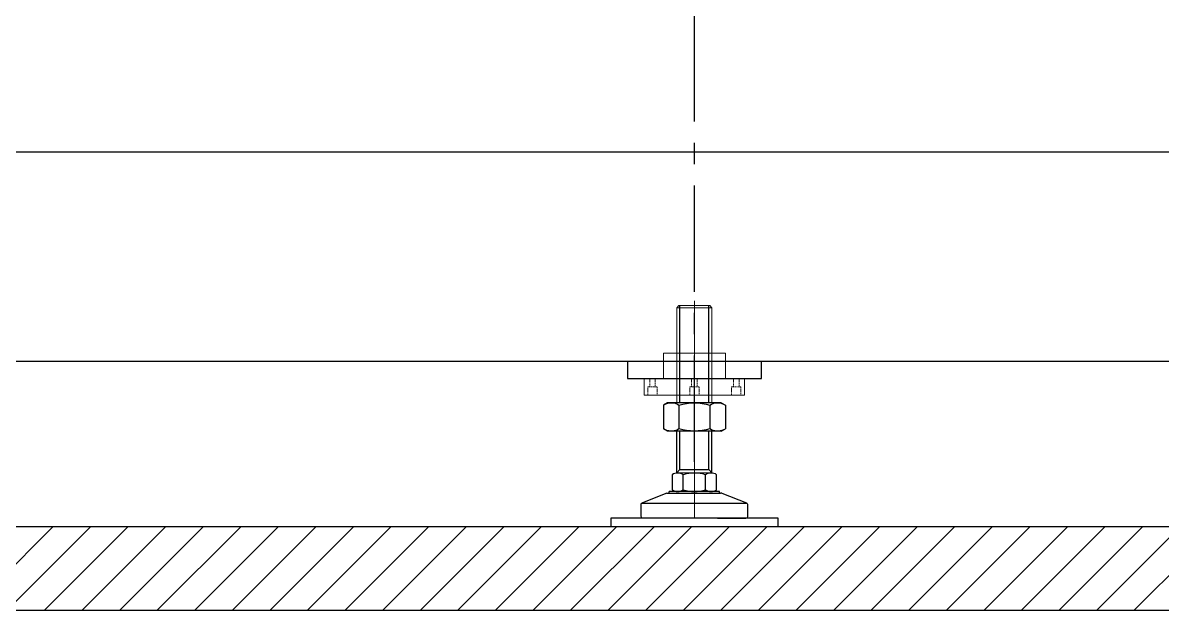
# Model space of a CAD drawing. Extents: x 500 to 100500, y -14500 to 21140.
# Drawn here: x 6784 to 8146, y -4713 to -4011 of the extents above; entities that cross this region are included whole.
import ezdxf

# ---------------------------------------------------------------- set-up
doc = ezdxf.new("R2010")
doc.units = 0
for name, pattern in [('CENTER', [10.16, 6.35, -1.27, 1.27, -1.27]), ('CENTERX2', [20.32, 12.7, -2.54, 2.54, -2.54]), ('HIDDEN', [1.905, 1.27, -0.635])]:
    doc.linetypes.add(name, pattern=pattern)
doc.layers.get('0').update_dxf_attribs({"linetype": 'CONTINUOUS'})
doc.layers.add('1', color=255, linetype='CONTINUOUS', lineweight=20)
for name, color, linetype in [('D', 7, 'CONTINUOUS'), ('REF', 7, 'CONTINUOUS'), ('중심선', 1, 'CENTERX2')]:
    doc.layers.add(name, color=color, linetype=linetype)

# ---------------------------------------------------------------- blocks, each defined once
blk = doc.blocks.new('KFSDADSFA')
at = {"layer": 'REF'}
for p, q in [((-10115.4, -19626.2, 0), (-13735.4, -19626.2, 0)), ((-10115.4, -19876.2, 0), (-13735.4, -19876.2, 0))]:
    blk.add_line(p, q, dxfattribs=at)
blk = doc.blocks.new('KA$C8c0431a7')
at = {"color": 1, "ltscale": 0.3}
for p, q in [((46.2, 171.9), (46.2, 287.9)), ((80.8, 171.9), (80.8, 287.9)), ((46.2, 91.9), (46.2, 137.9)), ((80.8, 91.9), (80.8, 137.9)), ((46.2, 91.9), (42.5, 87.9)), ((80.8, 91.9), (46.2, 91.9)), ((80.8, 91.9), (84.5, 87.9))]:
    blk.add_line(p, q, dxfattribs=at)
at = {"ltscale": 0.3}
for p, q in [((31.5, 171.9), (26.5, 169)), ((26.5, 169), (26.5, 140.7)), ((31.5, 171.9), (95.5, 171.9)), ((45, 169), (45, 140.7)), ((82, 169), (82, 140.7)), ((95.5, 171.9), (100.5, 169)), ((100.5, 169), (100.5, 140.7)), ((31.5, 137.9), (26.5, 140.7)), ((31.5, 137.9), (95.5, 137.9)), ((95.5, 137.9), (100.5, 140.7)), ((30.6, 63.6), (32.5, 63.9)), ((96.4, 63.6), (94.5, 63.9)), ((0, 50.5), (0, 35.9)), ((126.4, 51.9), (0.6, 51.9)), ((127, 35.9), (127, 50.5)), ((36, 33.9), (2, 33.9))]:
    blk.add_line(p, q, dxfattribs=at)
at = {"color": 2, "ltscale": 0.3}
for p, q in [((42.5, 87.9), (42.5, 137.9)), ((84.5, 87.9), (84.5, 137.9)), ((33.5, 63.9), (33.5, 65.9)), ((93.5, 63.9), (93.5, 65.9))]:
    blk.add_line(p, q, dxfattribs=at)
for p, q in [((50.2, 67.9), (50.2, 85.8)), ((76.8, 67.9), (76.8, 85.8)), ((30.6, 63.6), (1.3, 52.3)), ((94.5, 63.9), (32.5, 63.9)), ((33.5, 65.9), (93.5, 65.9)), ((96.4, 63.6), (125.7, 52.4)), ((36, 33.9), (125, 33.9))]:
    blk.add_line(p, q)
blk.add_lwpolyline([(50.2, 67.9, -0.309401), (36.9, 67.9), (36.9, 85.8, -0.309401), (50.2, 85.8, -0.154701), (76.8, 85.8, -0.309401), (90.1, 85.8), (90.1, 67.9, -0.309401), (76.8, 67.9, -0.154701), (50.2, 67.9)], format="xyb")
at = {"ltscale": 0.3}
for centre, radius, start, end in [((35.8, 155.5), 16.4, 55.6158, 115.6158), ((63.5, 110.7), 61.1, 72.412, 107.588), ((91.2, 155.5), 16.4, 64.3842, 124.3842), ((35.8, 154.2), 16.4, 244.3842, 304.3842), ((63.5, 199), 61.1, 252.412, 287.588), ((91.2, 154.2), 16.4, 235.6158, 295.6158), ((2, 50.5), 2, 111.5928, 180), ((125, 50.5), 2, 0, 69.6779), ((2, 35.9), 2, 180, 270), ((125, 35.9), 2, 270, 0)]:
    blk.add_arc(centre, radius, start, end, dxfattribs=at)
at = {"layer": '1', "color": 2, "ltscale": 0.3}
for p, q in [((42.5, 285.4), (45, 287.9)), ((63.5, 287.9), (45, 287.9)), ((63.5, 287.9), (82, 287.9)), ((84.5, 285.4), (82, 287.9)), ((42.5, 285.4), (63.5, 285.4)), ((42.5, 171.9), (42.5, 285.4)), ((84.5, 285.4), (63.5, 285.4)), ((84.5, 171.9), (84.5, 285.4))]:
    blk.add_line(p, q, dxfattribs=at)
at = {"layer": '1'}
for p, q in [((63.5, 293.7), (63.5, 33.5)), ((42.5, 87.9), (84.5, 87.9)), ((43.5, 87.9), (83.5, 87.9))]:
    blk.add_line(p, q, dxfattribs=at)
blk = doc.blocks.new('KA$C2041f9cb')
at = {"color": 7, "linetype": 'Continuous', "lineweight": 15}
for p, q in [((55.4, 120), (35.4, 120)), ((35.4, 120), (35.4, 0)), ((55.4, 120), (55.4, 0)), ((35.4, 97), (5.4, 97)), ((5.4, 97), (5.4, 23)), ((5.4, 23), (35.4, 23)), ((35.4, 0), (55.4, 0))]:
    blk.add_line(p, q, dxfattribs=at)
at = {"color": 30, "linetype": 'HIDDEN', "lineweight": 0}
for p, q in [((45.4, 113.3), (35.4, 113.3)), ((45.4, 115.5), (45.4, 104.5)), ((55.4, 115.5), (45.4, 115.5)), ((35.4, 106.7), (45.4, 106.7)), ((45.4, 104.5), (55.4, 104.5)), ((45.4, 63.3), (35.4, 63.3)), ((35.4, 56.7), (45.4, 56.7)), ((45.4, 65.5), (45.4, 54.5)), ((55.4, 65.5), (45.4, 65.5)), ((45.4, 54.5), (55.4, 54.5)), ((45.4, 15.5), (45.4, 4.5)), ((55.4, 15.5), (45.4, 15.5)), ((45.4, 13.3), (35.4, 13.3)), ((35.4, 6.7), (45.4, 6.7)), ((45.4, 4.5), (55.4, 4.5))]:
    blk.add_line(p, q, dxfattribs=at)
at = {"layer": '중심선', "linetype": 'CENTERX2', "lineweight": 0}
blk.add_line((0, 60), (59.4, 60), dxfattribs=at)
blk = doc.blocks.new('KA$C7b9668bb')
for points in [[(0, 240.8), (160, 240.8), (160, 220.8), (0, 220.8)], [(-20, 53.8), (180, 53.8), (180, 43.8), (-20, 43.8)]]:
    blk.add_lwpolyline(points, close=True)
blk.add_blockref('KA$C8c0431a7', (16.5, 19.9))
at = {"rotation": 270}
blk.add_blockref('KA$C2041f9cb', (20, 256.2), dxfattribs=at)
blk = doc.blocks.new('KFASDFASFDASDF')
at = {"xscale": -1}
blk.add_blockref('KA$C7b9668bb', (81575.8, -114576.1, -66.1), dxfattribs=at)
at = {"layer": 'REF'}
blk.add_blockref('KFSDADSFA', (93421.2, -94459, 0), dxfattribs=at)
blk = doc.blocks.new('Kjekurkuku')
h = blk.add_hatch()
h.set_pattern_fill('ANSI31', color=2, scale=10)
h.set_pattern_definition([(45, (395634.304, 191529.913), (-22.4506403, 22.4506403), [])])
h.paths.add_polyline_path([(59677.5, -110468.2), (64077.5, -110468.2), (64077.5, -110568.2), (59677.5, -110568.2)])
at = {"color": 5}
blk.add_line((59677.5, -110468.2), (64077.5, -110468.2), dxfattribs=at)
at = {"color": 2}
for p, q in [((59677.5, -110468.2), (64077.5, -110468.2, 77.4)), ((59677.5, -110568.2), (64077.5, -110568.2, 77.4))]:
    blk.add_line(p, q, dxfattribs=at)

msp = doc.modelspace()

# ---------------------------------------------------------------- linework, layer by layer
at = {"layer": 'D', "color": 1, "linetype": 'CENTER', "ltscale": 20}
msp.add_line((7586.5, -4535.35, -75.82), (7586.5, -1367.38, -75.82), dxfattribs=at)

# ---------------------------------------------------------------- block references
msp.add_blockref('KFASDFASFDASDF', (-73909.27, 109919.54, -75.82))
at = {"color": 6}
msp.add_blockref('Kjekurkuku', (-54273.04, 105855.46, -75.82), dxfattribs=at)

doc.saveas('drawing.dxf')
